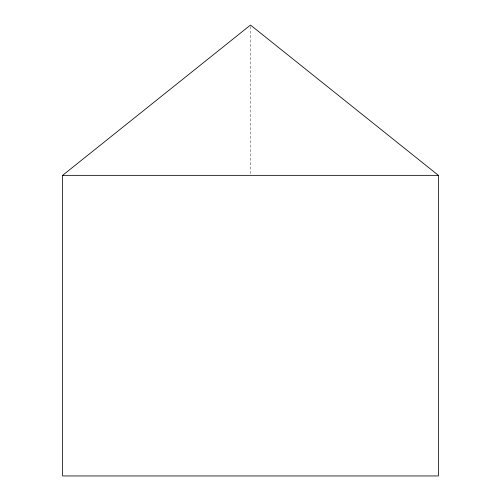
<?xml version="1.0" encoding="UTF-8"?>
<svg xmlns="http://www.w3.org/2000/svg" width="501" height="501" viewBox="0 0 501 501"><rect width="100%" height="100%" fill="white"/><g stroke="black" fill="none" stroke-linecap="round" stroke-linejoin="round"><path stroke-width="0.38" stroke-dasharray="2.5 1.88" d="M250.5 26.616L250.5 174.567"/><path stroke-width="0.75" d="M62.625 175.35L250.5 25.05L438.375 175.35L438.375 475.95L62.625 475.95L62.625 175.35L438.375 175.35"/></g></svg>
